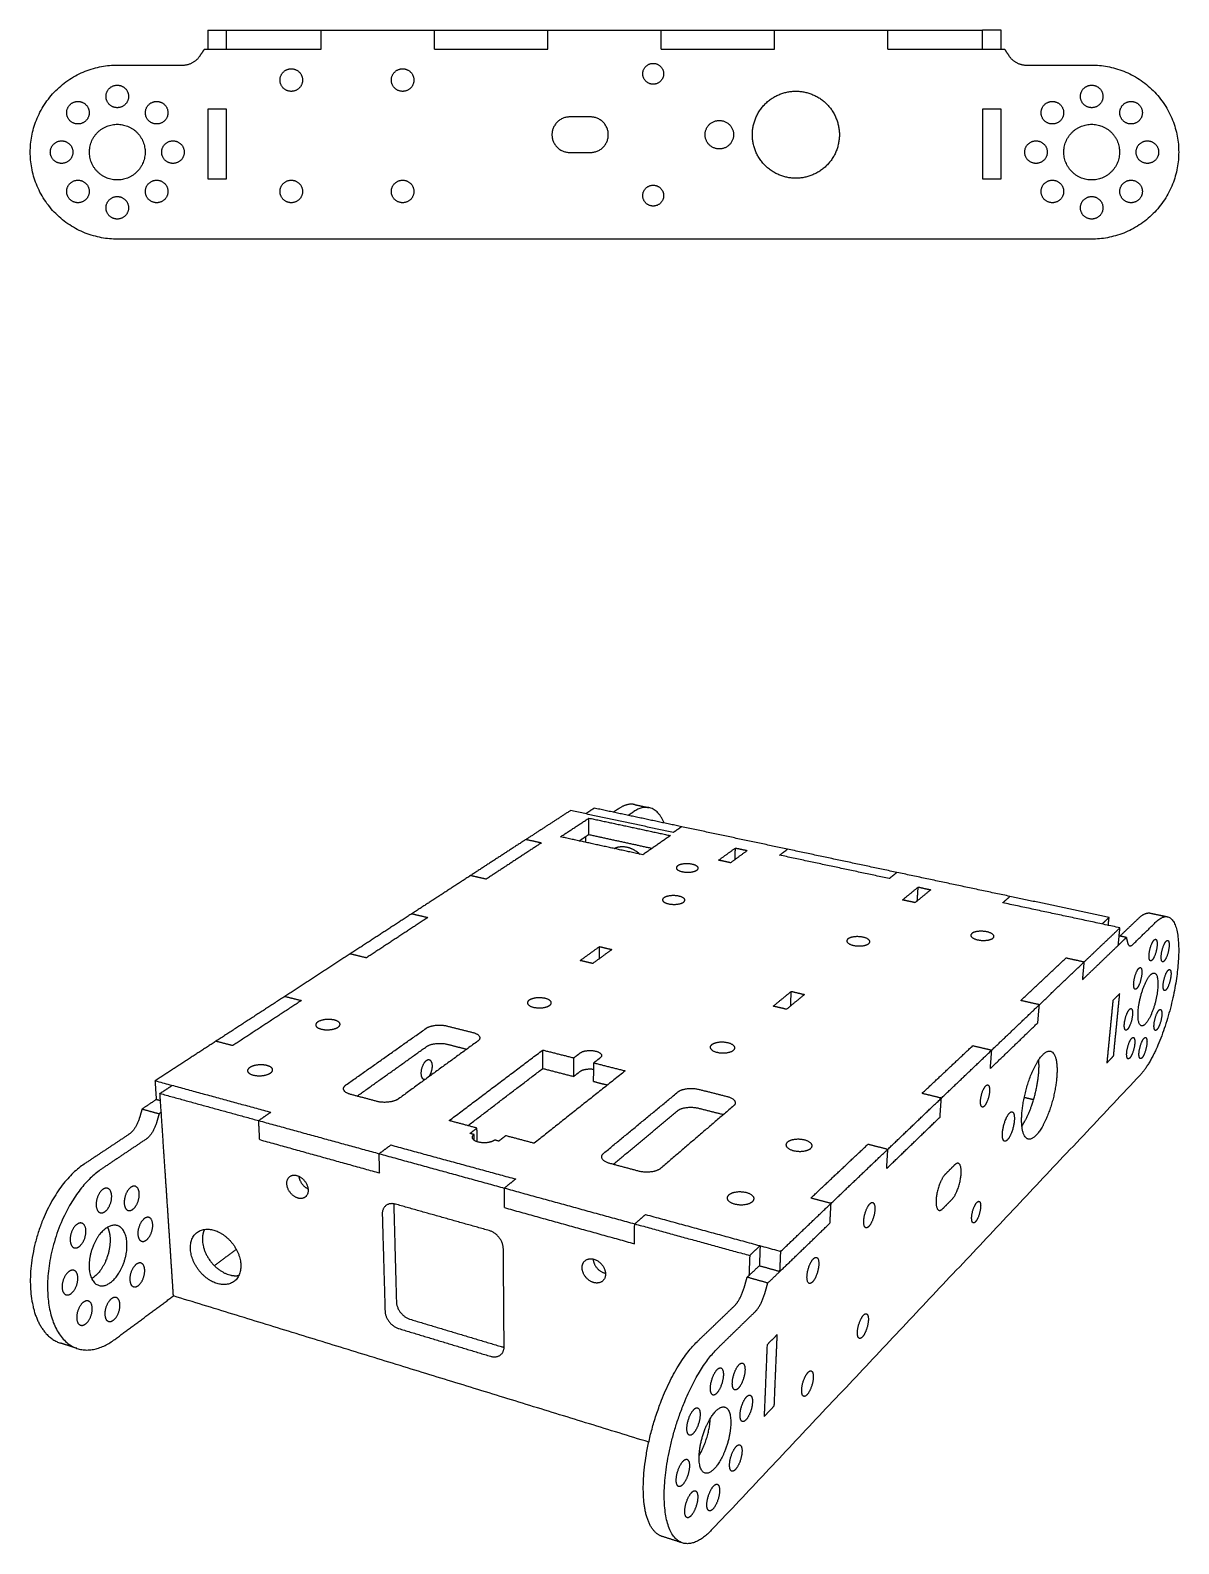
# Model space of a CAD drawing. Header units: millimetres. Extents: x 4 to 565, y -16 to 202.
# Drawn here: x 285.6 to 450.6, y -15.6 to 201.9 of the extents above; entities that cross this region are included whole.
import ezdxf

# ---------------------------------------------------------------- set-up
doc = ezdxf.new("R2010")
doc.units = ezdxf.units.MM
doc.header["$LTSCALE"] = 12.7
doc.header["$MEASUREMENT"] = 0
doc.layers.add('VISTAS', color=18, linetype='Continuous', true_color=0x000000)

msp = doc.modelspace()

# ---------------------------------------------------------------- linework, layer by layer
at = {"layer": 'VISTAS'}
for points in [[(311.1, 201.86), (312.45, 201.86), (313.8, 201.86)], [(311.1, 201.86), (311.1, 200.51), (311.1, 199.16)], [(313.8, 201.86), (320.6, 201.86), (327.39, 201.86)], [(313.8, 199.16), (313.8, 200.51), (313.8, 201.86)], [(327.39, 199.16), (327.39, 200.51), (327.39, 201.86)], [(327.39, 201.86), (335.53, 201.86), (343.67, 201.86)], [(343.67, 199.16), (343.67, 200.51), (343.67, 201.86)], [(343.67, 201.86), (351.82, 201.86), (359.96, 201.86)], [(359.96, 199.16), (359.96, 200.51), (359.96, 201.86)], [(359.96, 201.86), (368.1, 201.86), (376.25, 201.86)], [(376.25, 199.16), (376.25, 200.51), (376.25, 201.86)], [(376.25, 201.86), (384.39, 201.86), (392.53, 201.86)], [(392.53, 199.16), (392.53, 200.51), (392.53, 201.86)], [(392.53, 201.86), (400.67, 201.86), (408.82, 201.86)], [(408.82, 199.16), (408.82, 200.51), (408.82, 201.86)], [(408.82, 201.86), (415.61, 201.86), (422.4, 201.86)], [(422.4, 199.16), (422.4, 200.51), (422.4, 201.86)], [(425.1, 201.86), (423.75, 201.86), (422.4, 201.86)], [(425.1, 199.16), (425.1, 200.51), (425.1, 201.86)], [(309.99, 198.2), (310.32, 198.68), (310.64, 199.16)], [(310.64, 199.16), (312.22, 199.16), (313.8, 199.16)], [(313.8, 199.16), (320.6, 199.16), (327.39, 199.16)], [(343.67, 199.16), (351.82, 199.16), (359.96, 199.16)], [(376.25, 199.16), (384.39, 199.16), (392.53, 199.16)], [(408.82, 199.16), (415.61, 199.16), (422.4, 199.16)], [(422.4, 199.16), (423.99, 199.16), (425.57, 199.16)], [(425.57, 199.16), (425.89, 198.68), (426.21, 198.2)], [(298.1, 196.86), (302.8, 196.86), (307.5, 196.86)], [(428.71, 196.86), (433.41, 196.86), (438.1, 196.86)], [(313.8, 190.51), (312.45, 190.51), (311.1, 190.51)], [(311.1, 190.51), (311.1, 185.51), (311.1, 180.51)], [(313.8, 180.51), (313.8, 185.51), (313.8, 190.51)], [(366.1, 189.41), (364.6, 189.41), (363.1, 189.41)], [(425.1, 190.51), (423.75, 190.51), (422.4, 190.51)], [(422.4, 190.51), (422.4, 185.51), (422.4, 180.51)], [(425.1, 180.51), (425.1, 185.51), (425.1, 190.51)], [(363.1, 184.31), (364.6, 184.31), (366.1, 184.31)], [(311.1, 180.51), (312.45, 180.51), (313.8, 180.51)], [(422.4, 180.51), (423.75, 180.51), (425.1, 180.51)], [(438.1, 171.86), (368.1, 171.86), (298.1, 171.86)], [(363.21, 89.77), (360.03, 87.7), (356.84, 85.63)], [(377.99, 86.62), (370.6, 88.2), (363.21, 89.77)], [(366.63, 90.12), (366.01, 89.71), (365.4, 89.31)], [(379.19, 87.45), (372.91, 88.78), (366.63, 90.12)], [(370.2, 90.08), (369.78, 89.81), (369.37, 89.53)], [(372.34, 89.63), (371.93, 89.35), (371.52, 89.08)], [(372.39, 90.64), (373.44, 90.41), (374.49, 90.19)], [(361.78, 86), (363.82, 87.34), (365.86, 88.69)], [(365.84, 86.33), (365.85, 87.51), (365.86, 88.69)], [(365.86, 88.69), (371.72, 87.44), (377.58, 86.18)], [(379.19, 87.45), (378.59, 87.04), (377.99, 86.62)], [(394.4, 84.22), (386.8, 85.83), (379.19, 87.45)], [(356.84, 85.63), (352.84, 83.03), (348.85, 80.43)], [(359.06, 85.14), (355.08, 82.53), (351.1, 79.92)], [(356.84, 85.63), (357.95, 85.39), (359.06, 85.14)], [(373.61, 83.42), (367.69, 84.71), (361.78, 86)], [(364.47, 85.41), (365.16, 85.87), (365.84, 86.33)], [(365.38, 86.01), (365.37, 85.61), (365.37, 85.21)], [(365.84, 86.33), (370.4, 85.34), (374.95, 84.35)], [(377.58, 86.18), (375.6, 84.8), (373.61, 83.42)], [(384.5, 82.64), (385.71, 83.52), (386.91, 84.39)], [(386.22, 82.27), (385.36, 82.46), (384.5, 82.64)], [(388.62, 84.03), (387.42, 83.15), (386.22, 82.27)], [(386.86, 82.74), (386.89, 83.57), (386.91, 84.39)], [(386.91, 84.39), (387.77, 84.21), (388.62, 84.03)], [(393.26, 83.36), (393.83, 83.79), (394.4, 84.22)], [(409.02, 80), (401.14, 81.68), (393.26, 83.36)], [(410.12, 80.88), (402.26, 82.55), (394.4, 84.22)], [(410.12, 80.88), (409.57, 80.44), (409.02, 80)], [(426.36, 77.44), (418.24, 79.16), (410.12, 80.88)], [(348.85, 80.43), (344.64, 77.69), (340.43, 74.95)], [(351.1, 79.92), (349.97, 80.17), (348.85, 80.43)], [(410.92, 76.93), (412.05, 77.86), (413.17, 78.78)], [(414.97, 78.39), (413.85, 77.47), (412.74, 76.54)], [(413.04, 76.8), (413.11, 77.79), (413.17, 78.78)], [(413.17, 78.78), (414.07, 78.59), (414.97, 78.39)], [(412.74, 76.54), (411.83, 76.74), (410.92, 76.93)], [(425.31, 76.52), (425.84, 76.98), (426.36, 77.44)], [(442.16, 72.93), (433.74, 74.73), (425.31, 76.52)], [(440.6, 74.42), (433.48, 75.93), (426.36, 77.44)], [(340.43, 74.95), (335.99, 72.06), (331.55, 69.18)], [(342.72, 74.41), (338.3, 71.51), (333.89, 68.61)], [(340.43, 74.95), (341.58, 74.68), (342.72, 74.41)], [(440.6, 74.42), (440.1, 73.95), (439.6, 73.48)], [(440.49, 73.29), (440.54, 73.85), (440.6, 74.42)], [(442.17, 71.74), (443.5, 73.02), (444.84, 74.3)], [(446.52, 75.04), (447.75, 74.78), (448.99, 74.52)], [(437.04, 68.04), (439.6, 70.48), (442.16, 72.93)], [(441.92, 70.42), (442.04, 71.68), (442.16, 72.93)], [(443.08, 71.54), (442.56, 71.65), (442.05, 71.76)], [(444.01, 70.53), (445.67, 72.15), (447.34, 73.77)], [(364.61, 68.23), (365.99, 69.23), (367.38, 70.23)], [(369.16, 69.81), (367.79, 68.81), (366.41, 67.8)], [(367.36, 68.49), (367.37, 69.36), (367.38, 70.23)], [(367.38, 70.23), (368.27, 70.02), (369.16, 69.81)], [(436.8, 65.49), (439.36, 67.96), (441.92, 70.42)], [(441.92, 70.42), (442.5, 70.98), (443.08, 71.54)], [(443.08, 71.54), (443.15, 71.21), (443.23, 70.88)], [(331.55, 69.18), (326.87, 66.13), (322.18, 63.08)], [(333.89, 68.61), (332.72, 68.89), (331.55, 69.18)], [(366.41, 67.8), (365.51, 68.01), (364.61, 68.23)], [(427.91, 62.48), (431.17, 65.55), (434.43, 68.61)], [(430.58, 61.88), (433.81, 64.96), (437.04, 68.04)], [(434.43, 68.61), (435.73, 68.33), (437.04, 68.04)], [(436.8, 65.49), (436.92, 66.77), (437.04, 68.04)], [(322.18, 63.08), (317.23, 59.86), (312.27, 56.63)], [(322.18, 63.08), (323.37, 62.78), (324.56, 62.48)], [(392.35, 61.67), (393.64, 62.73), (394.94, 63.8)], [(396.83, 63.35), (395.55, 62.29), (394.26, 61.22)], [(394.85, 61.71), (394.89, 62.75), (394.94, 63.8)], [(394.94, 63.8), (395.88, 63.57), (396.83, 63.35)], [(442.13, 63.48), (441.64, 62.99), (441.15, 62.5)], [(441.25, 54.53), (441.69, 59), (442.13, 63.48)], [(324.56, 62.48), (319.62, 59.24), (314.69, 56)], [(394.26, 61.22), (393.31, 61.45), (392.35, 61.67)], [(423.74, 55.36), (427.16, 58.62), (430.58, 61.88)], [(430.58, 61.88), (429.24, 62.18), (427.91, 62.48)], [(430.36, 59.28), (430.47, 60.58), (430.58, 61.88)], [(441.15, 62.5), (440.71, 58.01), (440.28, 53.52)], [(345.45, 58.83), (347.29, 58.37), (349.13, 57.91)], [(423.54, 52.71), (426.95, 55.99), (430.36, 59.28)], [(312.27, 56.63), (307.92, 53.8), (303.56, 50.96)], [(314.69, 56), (313.48, 56.31), (312.27, 56.63)], [(330.96, 50.36), (336.72, 54.43), (342.49, 58.5)], [(349.87, 56.63), (344.19, 52.5), (338.51, 48.36)], [(332.56, 48.75), (337.55, 52.31), (342.54, 55.87)], [(345.49, 56.21), (346.9, 55.85), (348.31, 55.49)], [(345.78, 45.23), (352.5, 50.3), (359.23, 55.37)], [(359.23, 55.37), (361.46, 54.81), (363.69, 54.25)], [(359.23, 52.72), (359.23, 54.04), (359.23, 55.37)], [(363.69, 54.25), (364.15, 54.6), (364.61, 54.95)], [(413.72, 49.14), (417.37, 52.57), (421.02, 56)], [(416.5, 48.46), (420.12, 51.91), (423.74, 55.36)], [(421.02, 56), (422.38, 55.68), (423.74, 55.36)], [(423.54, 52.71), (423.64, 54.04), (423.74, 55.36)], [(440.28, 53.52), (440.77, 54.02), (441.25, 54.53)], [(348.47, 44.51), (353.85, 48.61), (359.23, 52.72)], [(371.09, 52.38), (364.54, 47.18), (357.99, 41.97)], [(359.23, 52.72), (361.45, 52.15), (363.68, 51.58)], [(363.68, 51.58), (363.68, 52.92), (363.69, 54.25)], [(363.68, 51.58), (364.13, 51.94), (364.59, 52.29)], [(366.54, 50.86), (366.55, 52.19), (366.56, 53.52)], [(367.47, 54.23), (367.02, 53.88), (366.56, 53.52)], [(366.56, 53.52), (368.83, 52.95), (371.09, 52.38)], [(303.56, 50.96), (311.86, 48.7), (320.16, 46.44)], [(303.74, 48.28), (303.65, 49.62), (303.56, 50.96)], [(304.23, 49.13), (305.12, 49.71), (306.01, 50.3)], [(366.54, 50.86), (367.53, 50.6), (368.53, 50.35)], [(445.07, 51.78), (414.33, 19.15), (383.59, -13.48)], [(303.74, 48.28), (302.7, 47.59), (301.66, 46.9)], [(303.74, 48.28), (304.02, 48.2), (304.3, 48.12)], [(304.23, 49.13), (311.33, 47.18), (318.42, 45.23)], [(304.99, 37.88), (304.61, 43.51), (304.23, 49.13)], [(335.4, 47.99), (333.51, 48.5), (331.62, 49)], [(367.99, 40.55), (373.32, 44.95), (378.66, 49.35)], [(381.68, 49.72), (383.67, 49.22), (385.66, 48.72)], [(408.82, 41.13), (412.66, 44.79), (416.5, 48.46)], [(416.5, 48.46), (415.11, 48.8), (413.72, 49.14)], [(416.31, 45.75), (416.41, 47.1), (416.5, 48.46)], [(428.42, 48.58), (429.09, 48.42), (429.76, 48.26)], [(301.66, 46.9), (301.48, 46.28), (301.3, 45.66)], [(301.66, 46.9), (302.88, 46.56), (304.11, 46.22)], [(304.11, 46.22), (303.93, 45.6), (303.75, 44.98)], [(304.42, 46.43), (304.26, 46.32), (304.11, 46.22)], [(320.16, 46.44), (319.29, 45.83), (318.42, 45.23)], [(369.36, 38.94), (373.98, 42.8), (378.59, 46.65)], [(386.64, 47.34), (381.41, 42.86), (376.18, 38.38)], [(381.61, 47.02), (383.41, 46.56), (385.21, 46.11)], [(408.65, 38.36), (412.48, 42.05), (416.31, 45.75)], [(318.42, 45.23), (327.07, 42.86), (335.72, 40.48)], [(318.56, 42.5), (318.49, 43.86), (318.42, 45.23)], [(349.78, 44.16), (347.78, 44.7), (345.78, 45.23)], [(348.77, 43.39), (349.27, 43.78), (349.78, 44.16)], [(349.8, 42.19), (349.79, 43.18), (349.78, 44.16)], [(299.73, 43.23), (296.54, 41.11), (293.35, 38.99)], [(302.19, 42.54), (299.01, 40.4), (295.83, 38.27)], [(318.56, 42.5), (327.18, 40.1), (335.8, 37.71)], [(335.72, 40.48), (336.56, 41.11), (337.4, 41.73)], [(337.4, 41.73), (346.37, 39.29), (355.34, 36.84)], [(349.36, 43.23), (349.07, 43.31), (348.77, 43.39)], [(349.37, 42.41), (349.37, 42.82), (349.36, 43.23)], [(352.92, 42.28), (352.62, 42.36), (352.32, 42.44)], [(353.91, 43.06), (353.42, 42.67), (352.92, 42.28)], [(357.99, 41.97), (355.95, 42.52), (353.91, 43.06)], [(397.74, 34.1), (401.86, 37.98), (405.97, 41.85)], [(405.97, 41.85), (407.4, 41.49), (408.82, 41.13)], [(335.72, 40.48), (344.72, 38.01), (353.71, 35.54)], [(335.8, 37.71), (335.76, 39.09), (335.72, 40.48)], [(400.65, 33.34), (404.73, 37.23), (408.82, 41.13)], [(408.65, 38.36), (408.73, 39.75), (408.82, 41.13)], [(305.63, 28.22), (305.31, 33.05), (304.99, 37.88)], [(373, 37.97), (370.95, 38.52), (368.89, 39.07)], [(418.4, 38.86), (417.73, 38.19), (417.06, 37.52)], [(355.34, 36.84), (354.52, 36.19), (353.71, 35.54)], [(353.71, 35.54), (363.08, 32.97), (372.44, 30.4)], [(353.73, 32.73), (353.72, 34.13), (353.71, 35.54)], [(337.83, 33.04), (338.01, 26.13), (338.2, 19.21)], [(351.54, 29.43), (344.8, 31.33), (338.06, 33.23)], [(353.73, 32.73), (363.06, 30.14), (372.39, 27.55)], [(393.43, 26.45), (397.04, 29.89), (400.65, 33.34)], [(400.65, 33.34), (399.19, 33.72), (397.74, 34.1)], [(400.5, 30.51), (400.58, 31.92), (400.65, 33.34)], [(416.72, 32.59), (417.38, 33.27), (418.05, 33.94)], [(336.17, 31.76), (336.37, 24.82), (336.57, 17.88)], [(372.44, 30.4), (373.22, 31.07), (373.99, 31.75)], [(373.99, 31.75), (383.71, 29.1), (393.43, 26.45)], [(393.31, 23.57), (396.91, 27.04), (400.5, 30.51)], [(372.39, 27.55), (372.42, 28.97), (372.44, 30.4)], [(372.44, 30.4), (380.7, 28.13), (388.97, 25.86)], [(306.17, 20.05), (305.9, 24.14), (305.63, 28.22)], [(312.05, 24.4), (313.62, 25.57), (315.2, 26.74)], [(353.68, 12.76), (353.63, 19.79), (353.57, 26.81)], [(388.97, 25.86), (389.71, 26.56), (390.46, 27.26)], [(390.46, 27.26), (390.41, 25.82), (390.35, 24.39)], [(393.31, 23.57), (393.37, 25.01), (393.43, 26.45)], [(388.6, 22.73), (389.48, 23.56), (390.35, 24.39)], [(388.97, 25.86), (388.91, 24.41), (388.86, 22.97)], [(390.35, 24.39), (391.83, 23.98), (393.31, 23.57)], [(388.21, 21.36), (388.41, 22.04), (388.6, 22.73)], [(391.57, 21.9), (390.09, 22.31), (388.6, 22.73)], [(391.18, 20.53), (391.37, 21.22), (391.57, 21.9)], [(391.57, 21.9), (392.44, 22.74), (393.31, 23.57)], [(297.74, 13.8), (301.96, 16.92), (306.17, 20.05)], [(374.46, -0.95), (340.32, 9.55), (306.17, 20.05)], [(381.4, 13.46), (384.08, 16.03), (386.76, 18.61)], [(384.41, 12.58), (387.07, 15.18), (389.74, 17.77)], [(338.53, 15.36), (345.13, 13.37), (351.72, 11.38)], [(340.15, 16.7), (346.72, 14.73), (353.3, 12.76)], [(292.29, 12.52), (291.12, 12.89), (289.95, 13.27)], [(392.92, 14.49), (392.19, 13.76), (391.46, 13.03)], [(392.49, 4.24), (392.71, 9.36), (392.92, 14.49)], [(391.46, 13.03), (391.25, 7.89), (391.04, 2.74)], [(391.04, 2.74), (391.77, 3.49), (392.49, 4.24)], [(379.24, -15.42), (377.8, -14.95), (376.36, -14.49)]]:
    msp.add_open_spline(points, degree=2, dxfattribs=at)
for points, weights in [([(307.5, 196.86), (309.1, 196.86), (309.99, 198.2)], [1, 0.881674231167, 1]), ([(426.21, 198.2), (427.1, 196.86), (428.71, 196.86)], [1, 0.881674231167, 1]), ([(372.39, 90.64), (371.35, 90.85), (370.2, 90.08)], [454.884852223, 471.367435203, 510.898791731]), ([(376.68, 87.98), (375.2, 91.55), (372.34, 89.63)], [448.265769245, 421.678259177, 509.729657436]), ([(369.71, 84.27), (369.78, 84.38), (369.86, 84.48)], [1, 0.998789513804, 1]), ([(444.84, 74.3), (445.77, 75.2), (446.52, 75.04)], [473.096782856, 436.62599081, 421.511938698]), ([(443.23, 70.88), (443.43, 69.97), (444.01, 70.53)], [462.341742451, 408.81262984, 464.881809208]), ([(342.49, 58.5), (343.62, 59.29), (345.45, 58.83)], [428.822512289, 304.283966537, 429.456486886]), ([(349.13, 57.91), (350.99, 57.44), (349.87, 56.63)], [427.724436078, 301.834476794, 425.358410674]), ([(342.54, 55.87), (343.67, 56.67), (345.49, 56.21)], [430.172512289, 305.238560692, 430.806486886]), ([(364.59, 52.29), (365.26, 52.82), (366.55, 52.61)], [423.637739199, 315.187925416, 397.905414065]), ([(331.62, 49), (329.74, 49.5), (330.96, 50.36)], [411.756486886, 291.76817651, 414.122512289]), ([(338.51, 48.36), (337.3, 47.49), (335.4, 47.99)], [410.658410674, 289.318686767, 410.024436078]), ([(378.66, 49.35), (379.7, 50.22), (381.68, 49.72)], [412.368029617, 292.648890259, 413.002004214]), ([(385.66, 48.72), (387.67, 48.21), (386.64, 47.34)], [411.269953406, 290.199400516, 408.903928002]), ([(301.3, 45.66), (300.8, 43.94), (299.73, 43.23)], [414.14879454, 365.144322003, 412.944631083]), ([(378.59, 46.65), (379.64, 47.52), (381.61, 47.02)], [413.718029617, 293.603484413, 414.352004214]), ([(303.75, 44.98), (303.25, 43.25), (302.19, 42.54)], [412.979660245, 364.113526422, 411.775496788]), ([(368.89, 39.07), (366.86, 39.61), (367.99, 40.55)], [395.302004214, 280.133100232, 397.668029617]), ([(324.18, 37.24), (324.34, 35.97), (325.51, 35.44)], [395.55507651, 309.449373599, 386.14551036]), ([(376.18, 38.38), (375.07, 37.42), (373, 37.97)], [394.203928002, 277.683610489, 393.569953406]), ([(338.06, 33.23), (336.11, 33.78), (336.17, 31.76)], [399.857706519, 283.354468225, 401.723731922]), ([(337.84, 33.28), (337.83, 33.16), (337.83, 33.04)], [1, 0.998202486041, 1]), ([(353.57, 26.81), (353.56, 28.86), (351.54, 29.43)], [394.102708369, 277.965590791, 393.968733773]), ([(386.76, 18.61), (387.66, 19.47), (388.21, 21.36)], [375.142622208, 331.815264891, 376.346785665]), ([(389.74, 17.77), (390.63, 18.63), (391.18, 20.53)], [373.973487913, 330.784469311, 375.17765137]), ([(336.57, 17.88), (336.62, 15.94), (338.53, 15.36)], [408.723731922, 289.718429255, 408.857706519]), ([(338.2, 19.21), (338.25, 17.27), (340.15, 16.7)], [410.748731922, 291.150320487, 410.882706519]), ([(351.72, 11.38), (353.69, 10.79), (353.68, 12.76)], [402.968733773, 284.329551821, 401.102708369]), ([(353.3, 12.76), (353.48, 12.71), (353.68, 12.69)], [1, 0.995592876454, 1]), ([(381.7, -2.87), (383.19, -0.42), (383.3, 2.44)], [337.867863732, 294.341440591, 374.429441267])]:
    msp.add_rational_spline(points, weights, degree=2, dxfattribs=at)
for points, weights, knots in [([(298.1, 171.86), (285.6, 171.86), (285.6, 184.36), (285.6, 196.86), (298.1, 196.86)], [1, 0.707106781187, 1, 0.707106781187, 1], [0, 0, 0, 19.634954, 19.634954, 39.269908, 39.269908, 39.269908]), ([(323.1, 196.33), (321.48, 196.33), (321.48, 194.71), (321.48, 193.09), (323.1, 193.09), (324.72, 193.09), (324.72, 194.71), (324.72, 196.33), (323.1, 196.33)], [1, 0.707106781187, 1, 0.707106781187, 1, 0.707106781187, 1, 0.707106781187, 1], [0, 0, 0, 2.54469, 2.54469, 5.08938, 5.08938, 7.63407, 7.63407, 10.17876, 10.17876, 10.17876]), ([(339.1, 196.33), (337.48, 196.33), (337.48, 194.71), (337.48, 193.09), (339.1, 193.09), (340.72, 193.09), (340.72, 194.71), (340.72, 196.33), (339.1, 196.33)], [1, 0.707106781187, 1, 0.707106781187, 1, 0.707106781187, 1, 0.707106781187, 1], [0, 0, 0, 2.54469, 2.54469, 5.08938, 5.08938, 7.63407, 7.63407, 10.17876, 10.17876, 10.17876]), ([(375.1, 197.11), (373.6, 197.11), (373.6, 195.61), (373.6, 194.11), (375.1, 194.11), (376.6, 194.11), (376.6, 195.61), (376.6, 197.11), (375.1, 197.11)], [1, 0.707106781187, 1, 0.707106781187, 1, 0.707106781187, 1, 0.707106781187, 1], [0, 0, 0, 2.356194, 2.356194, 4.712389, 4.712389, 7.068583, 7.068583, 9.424778, 9.424778, 9.424778]), ([(438.1, 196.86), (450.6, 196.86), (450.6, 184.36), (450.6, 171.86), (438.1, 171.86)], [1, 0.707106781187, 1, 0.707106781187, 1], [0, 0, 0, 19.634954, 19.634954, 39.269908, 39.269908, 39.269908]), ([(298.1, 193.98), (296.48, 193.98), (296.48, 192.36), (296.48, 190.74), (298.1, 190.74), (299.72, 190.74), (299.72, 192.36), (299.72, 193.98), (298.1, 193.98)], [1, 0.707106781187, 1, 0.707106781187, 1, 0.707106781187, 1, 0.707106781187, 1], [0, 0, 0, 2.54469, 2.54469, 5.08938, 5.08938, 7.63407, 7.63407, 10.17876, 10.17876, 10.17876]), ([(438.1, 193.98), (436.48, 193.98), (436.48, 192.36), (436.48, 190.74), (438.1, 190.74), (439.72, 190.74), (439.72, 192.36), (439.72, 193.98), (438.1, 193.98)], [1, 0.707106781187, 1, 0.707106781187, 1, 0.707106781187, 1, 0.707106781186, 1], [0, 0, 0, 2.54469, 2.54469, 5.08938, 5.08938, 7.63407, 7.63407, 10.17876, 10.17876, 10.17876]), ([(292.45, 191.64), (290.83, 191.64), (290.83, 190.02), (290.83, 188.4), (292.45, 188.4), (294.07, 188.4), (294.07, 190.02), (294.07, 191.64), (292.45, 191.64)], [1, 0.707106781187, 1, 0.707106781187, 1, 0.707106781187, 1, 0.707106781187, 1], [0, 0, 0, 2.54469, 2.54469, 5.08938, 5.08938, 7.63407, 7.63407, 10.17876, 10.17876, 10.17876]), ([(303.76, 191.64), (302.14, 191.64), (302.14, 190.02), (302.14, 188.4), (303.76, 188.4), (305.38, 188.4), (305.38, 190.02), (305.38, 191.64), (303.76, 191.64)], [1, 0.707106781187, 1, 0.707106781187, 1, 0.707106781186, 1, 0.707106781187, 1], [0, 0, 0, 2.54469, 2.54469, 5.08938, 5.08938, 7.63407, 7.63407, 10.17876, 10.17876, 10.17876]), ([(395.6, 193.11), (389.35, 193.11), (389.35, 186.86), (389.35, 180.61), (395.6, 180.61), (401.85, 180.61), (401.85, 186.86), (401.85, 193.11), (395.6, 193.11)], [1, 0.707106781187, 1, 0.707106781187, 1, 0.707106781187, 1, 0.707106781187, 1], [0, 0, 0, 9.817477, 9.817477, 19.634954, 19.634954, 29.452431, 29.452431, 39.269908, 39.269908, 39.269908]), ([(432.45, 191.64), (430.83, 191.64), (430.83, 190.02), (430.83, 188.4), (432.45, 188.4), (434.07, 188.4), (434.07, 190.02), (434.07, 191.64), (432.45, 191.64)], [1, 0.707106781187, 1, 0.707106781187, 1, 0.707106781187, 1, 0.707106781187, 1], [0, 0, 0, 2.54469, 2.54469, 5.08938, 5.08938, 7.63407, 7.63407, 10.17876, 10.17876, 10.17876]), ([(443.76, 191.64), (442.14, 191.64), (442.14, 190.02), (442.14, 188.4), (443.76, 188.4), (445.38, 188.4), (445.38, 190.02), (445.38, 191.64), (443.76, 191.64)], [1, 0.707106781187, 1, 0.707106781187, 1, 0.707106781187, 1, 0.707106781187, 1], [0, 0, 0, 2.54469, 2.54469, 5.08938, 5.08938, 7.63407, 7.63407, 10.17876, 10.17876, 10.17876]), ([(363.1, 189.41), (360.55, 189.41), (360.55, 186.86), (360.55, 184.31), (363.1, 184.31)], [1, 0.707106781187, 1, 0.707106781187, 1], [0, 0, 0, 4.005531, 4.005531, 8.011061, 8.011061, 8.011061]), ([(366.1, 184.31), (368.65, 184.31), (368.65, 186.86), (368.65, 189.41), (366.1, 189.41)], [1, 0.707106781187, 1, 0.707106781187, 1], [0, 0, 0, 4.005531, 4.005531, 8.011061, 8.011061, 8.011061]), ([(298.1, 188.36), (294.1, 188.36), (294.1, 184.36), (294.1, 180.36), (298.1, 180.36), (302.1, 180.36), (302.1, 184.36), (302.1, 188.36), (298.1, 188.36)], [1, 0.707106781187, 1, 0.707106781187, 1, 0.707106781187, 1, 0.707106781187, 1], [0, 0, 0, 6.283185, 6.283185, 12.566371, 12.566371, 18.849556, 18.849556, 25.132741, 25.132741, 25.132741]), ([(384.6, 188.91), (382.55, 188.91), (382.55, 186.86), (382.55, 184.81), (384.6, 184.81), (386.65, 184.81), (386.65, 186.86), (386.65, 188.91), (384.6, 188.91)], [1, 0.707106781187, 1, 0.707106781187, 1, 0.707106781187, 1, 0.707106781187, 1], [0, 0, 0, 3.220132, 3.220132, 6.440265, 6.440265, 9.660397, 9.660397, 12.88053, 12.88053, 12.88053]), ([(438.1, 188.36), (434.1, 188.36), (434.1, 184.36), (434.1, 180.36), (438.1, 180.36), (442.1, 180.36), (442.1, 184.36), (442.1, 188.36), (438.1, 188.36)], [1, 0.707106781187, 1, 0.707106781187, 1, 0.707106781187, 1, 0.707106781187, 1], [0, 0, 0, 6.283185, 6.283185, 12.566371, 12.566371, 18.849556, 18.849556, 25.132741, 25.132741, 25.132741]), ([(290.1, 185.98), (288.48, 185.98), (288.48, 184.36), (288.48, 182.74), (290.1, 182.74), (291.72, 182.74), (291.72, 184.36), (291.72, 185.98), (290.1, 185.98)], [1, 0.707106781187, 1, 0.707106781187, 1, 0.707106781186, 1, 0.707106781187, 1], [0, 0, 0, 2.54469, 2.54469, 5.08938, 5.08938, 7.63407, 7.63407, 10.17876, 10.17876, 10.17876]), ([(306.1, 185.98), (304.48, 185.98), (304.48, 184.36), (304.48, 182.74), (306.1, 182.74), (307.72, 182.74), (307.72, 184.36), (307.72, 185.98), (306.1, 185.98)], [1, 0.707106781187, 1, 0.707106781187, 1, 0.707106781187, 1, 0.707106781187, 1], [0, 0, 0, 2.54469, 2.54469, 5.08938, 5.08938, 7.63407, 7.63407, 10.17876, 10.17876, 10.17876]), ([(430.1, 185.98), (428.48, 185.98), (428.48, 184.36), (428.48, 182.74), (430.1, 182.74), (431.72, 182.74), (431.72, 184.36), (431.72, 185.98), (430.1, 185.98)], [1, 0.707106781187, 1, 0.707106781187, 1, 0.707106781187, 1, 0.707106781187, 1], [0, 0, 0, 2.54469, 2.54469, 5.08938, 5.08938, 7.63407, 7.63407, 10.17876, 10.17876, 10.17876]), ([(446.1, 185.98), (444.48, 185.98), (444.48, 184.36), (444.48, 182.74), (446.1, 182.74), (447.72, 182.74), (447.72, 184.36), (447.72, 185.98), (446.1, 185.98)], [1, 0.707106781187, 1, 0.707106781187, 1, 0.707106781187, 1, 0.707106781187, 1], [0, 0, 0, 2.54469, 2.54469, 5.08938, 5.08938, 7.63407, 7.63407, 10.17876, 10.17876, 10.17876]), ([(292.45, 180.33), (290.83, 180.33), (290.83, 178.71), (290.83, 177.09), (292.45, 177.09), (294.07, 177.09), (294.07, 178.71), (294.07, 180.33), (292.45, 180.33)], [1, 0.707106781187, 1, 0.707106781187, 1, 0.707106781187, 1, 0.707106781187, 1], [0, 0, 0, 2.54469, 2.54469, 5.08938, 5.08938, 7.63407, 7.63407, 10.17876, 10.17876, 10.17876]), ([(303.76, 180.33), (302.14, 180.33), (302.14, 178.71), (302.14, 177.09), (303.76, 177.09), (305.38, 177.09), (305.38, 178.71), (305.38, 180.33), (303.76, 180.33)], [1, 0.707106781187, 1, 0.707106781187, 1, 0.707106781187, 1, 0.707106781187, 1], [0, 0, 0, 2.54469, 2.54469, 5.08938, 5.08938, 7.63407, 7.63407, 10.17876, 10.17876, 10.17876]), ([(323.1, 180.33), (321.48, 180.33), (321.48, 178.71), (321.48, 177.09), (323.1, 177.09), (324.72, 177.09), (324.72, 178.71), (324.72, 180.33), (323.1, 180.33)], [1, 0.707106781187, 1, 0.707106781187, 1, 0.707106781187, 1, 0.707106781187, 1], [0, 0, 0, 2.54469, 2.54469, 5.08938, 5.08938, 7.63407, 7.63407, 10.17876, 10.17876, 10.17876]), ([(339.1, 180.33), (337.48, 180.33), (337.48, 178.71), (337.48, 177.09), (339.1, 177.09), (340.72, 177.09), (340.72, 178.71), (340.72, 180.33), (339.1, 180.33)], [1, 0.707106781187, 1, 0.707106781187, 1, 0.707106781186, 1, 0.707106781187, 1], [0, 0, 0, 2.54469, 2.54469, 5.08938, 5.08938, 7.63407, 7.63407, 10.17876, 10.17876, 10.17876]), ([(375.1, 179.61), (373.6, 179.61), (373.6, 178.11), (373.6, 176.61), (375.1, 176.61), (376.6, 176.61), (376.6, 178.11), (376.6, 179.61), (375.1, 179.61)], [1, 0.707106781186, 1, 0.707106781187, 1, 0.707106781187, 1, 0.707106781186, 1], [0, 0, 0, 2.356194, 2.356194, 4.712389, 4.712389, 7.068583, 7.068583, 9.424778, 9.424778, 9.424778]), ([(432.45, 180.33), (430.83, 180.33), (430.83, 178.71), (430.83, 177.09), (432.45, 177.09), (434.07, 177.09), (434.07, 178.71), (434.07, 180.33), (432.45, 180.33)], [1, 0.707106781187, 1, 0.707106781187, 1, 0.707106781187, 1, 0.707106781187, 1], [0, 0, 0, 2.54469, 2.54469, 5.08938, 5.08938, 7.63407, 7.63407, 10.17876, 10.17876, 10.17876]), ([(443.76, 180.33), (442.14, 180.33), (442.14, 178.71), (442.14, 177.09), (443.76, 177.09), (445.38, 177.09), (445.38, 178.71), (445.38, 180.33), (443.76, 180.33)], [1, 0.707106781187, 1, 0.707106781187, 1, 0.707106781186, 1, 0.707106781187, 1], [0, 0, 0, 2.54469, 2.54469, 5.08938, 5.08938, 7.63407, 7.63407, 10.17876, 10.17876, 10.17876]), ([(298.1, 177.98), (296.48, 177.98), (296.48, 176.36), (296.48, 174.74), (298.1, 174.74), (299.72, 174.74), (299.72, 176.36), (299.72, 177.98), (298.1, 177.98)], [1, 0.707106781187, 1, 0.707106781187, 1, 0.707106781187, 1, 0.707106781187, 1], [0, 0, 0, 2.54469, 2.54469, 5.08938, 5.08938, 7.63407, 7.63407, 10.17876, 10.17876, 10.17876]), ([(438.1, 177.98), (436.48, 177.98), (436.48, 176.36), (436.48, 174.74), (438.1, 174.74), (439.72, 174.74), (439.72, 176.36), (439.72, 177.98), (438.1, 177.98)], [1, 0.707106781187, 1, 0.707106781187, 1, 0.707106781186, 1, 0.707106781186, 1], [0, 0, 0, 2.54469, 2.54469, 5.08938, 5.08938, 7.63407, 7.63407, 10.17876, 10.17876, 10.17876]), ([(369.47, 84.32), (370.31, 84.75), (371.32, 84.53), (372.33, 84.31), (373.16, 83.52)], [426.750557806, 438.756307409, 494.293664712, 437.808639725, 425.069993529], [322.887716, 322.887716, 322.887716, 325.318578, 325.318578, 327.74944, 327.74944, 327.74944]), ([(381.39, 81.22), (380.65, 80.69), (379.26, 81), (377.87, 81.3), (378.61, 81.83), (379.34, 82.35), (380.73, 82.05), (382.11, 81.75), (381.39, 81.22)], [476.037426459, 335.750157609, 475.523907036, 336.742200954, 477.440387613, 338.460470433, 477.953907036, 337.468427087, 476.037426459], [415.308842, 415.308842, 415.308842, 417.853532, 417.853532, 420.398222, 420.398222, 422.942912, 422.942912, 425.487602, 425.487602, 425.487602]), ([(379.46, 76.61), (378.71, 76.06), (377.29, 76.38), (375.87, 76.69), (376.63, 77.24), (377.38, 77.79), (378.8, 77.47), (380.21, 77.16), (379.46, 76.61)], [465.633676922, 328.393595761, 465.120157499, 329.385639107, 467.036638076, 331.103908585, 467.550157499, 330.111865239, 465.633676922], [394.951321, 394.951321, 394.951321, 397.496011, 397.496011, 400.040701, 400.040701, 402.585392, 402.585392, 405.130082, 405.130082, 405.130082]), ([(447.34, 73.77), (451.62, 77.94), (450.44, 66.96), (449.29, 56.26), (445.07, 51.78)], [471.927648561, 340.3323666, 487.552648561, 349.171201365, 484.427648561], [376.676221, 376.676221, 376.676221, 396.311175, 396.311175, 415.946129, 415.946129, 415.946129]), ([(423.92, 71.45), (423.26, 70.87), (421.74, 71.2), (420.22, 71.54), (420.88, 72.11), (421.53, 72.68), (423.05, 72.35), (424.57, 72.02), (423.92, 71.45)], [454.514419309, 320.531093301, 454.000899886, 321.523136647, 455.917380463, 323.241406125, 456.430899886, 322.249362779, 454.514419309], [344.05752, 344.05752, 344.05752, 346.60221, 346.60221, 349.1469, 349.1469, 351.691591, 351.691591, 354.236281, 354.236281, 354.236281]), ([(406.07, 70.66), (405.37, 70.07), (403.87, 70.41), (402.37, 70.75), (403.08, 71.33), (403.78, 71.9), (405.28, 71.57), (406.77, 71.24), (406.07, 70.66)], [452.859802216, 319.361102334, 452.346282793, 320.35314568, 454.26276337, 322.071415159, 454.776282793, 321.079371813, 452.859802216], [405.130082, 405.130082, 405.130082, 407.674772, 407.674772, 410.219462, 410.219462, 412.764152, 412.764152, 415.308842, 415.308842, 415.308842]), ([(447.07, 71.18), (446.51, 70.62), (446.36, 69.17), (446.21, 67.72), (446.77, 68.28), (447.34, 68.84), (447.49, 70.29), (447.64, 71.73), (447.07, 71.18)], [473.367648561, 333.862339552, 472.962648561, 335.007852538, 474.987648561, 336.726122016, 475.392648561, 335.580609031, 473.367648561], [838.842927, 838.842927, 838.842927, 841.387617, 841.387617, 843.932307, 843.932307, 846.476997, 846.476997, 849.021687, 849.021687, 849.021687]), ([(448.81, 71.02), (448.25, 70.47), (448.1, 69.03), (447.95, 67.6), (448.51, 68.15), (449.06, 68.71), (449.21, 70.13), (449.36, 71.57), (448.81, 71.02)], [478.781862123, 337.690766677, 478.376862123, 338.836279663, 480.401862123, 340.554549141, 480.806862123, 339.409036155, 478.781862123], [849.021687, 849.021687, 849.021687, 851.566377, 851.566377, 854.111067, 854.111067, 856.655757, 856.655757, 859.200447, 859.200447, 859.200447]), ([(444.87, 67.11), (444.29, 66.54), (444.15, 65.08), (444, 63.63), (444.58, 64.21), (445.15, 64.78), (445.29, 66.23), (445.44, 67.68), (444.87, 67.11)], [470.296580749, 331.690766677, 469.891580749, 332.836279663, 471.916580749, 334.554549141, 472.321580749, 333.409036155, 470.296580749], [828.664166, 828.664166, 828.664166, 831.208856, 831.208856, 833.753547, 833.753547, 836.298237, 836.298237, 838.842927, 838.842927, 838.842927]), ([(446.56, 66.17), (445.16, 64.76), (444.8, 61.21), (444.44, 57.69), (445.83, 59.13), (447.21, 60.55), (447.57, 64.03), (447.94, 67.55), (446.56, 66.17)], [476.177648561, 334.587124003, 475.177648561, 337.415551128, 480.177648561, 341.658191815, 481.177648561, 338.82976469, 476.177648561], [638.095156, 638.095156, 638.095156, 644.378341, 644.378341, 650.661527, 650.661527, 656.944712, 656.944712, 663.227897, 663.227897, 663.227897]), ([(449.08, 66.83), (448.53, 66.28), (448.38, 64.86), (448.23, 63.45), (448.78, 64.01), (449.33, 64.57), (449.48, 65.98), (449.63, 67.39), (449.08, 66.83)], [483.367648561, 340.933407364, 482.962648561, 342.07892035, 484.987648561, 343.797189828, 485.392648561, 342.651676843, 483.367648561], [617.737636, 617.737636, 617.737636, 620.282326, 620.282326, 622.827016, 622.827016, 625.371706, 625.371706, 627.916396, 627.916396, 627.916396]), ([(360.23, 61.79), (359.37, 61.16), (357.88, 61.52), (356.4, 61.89), (357.26, 62.52), (358.12, 63.14), (359.6, 62.78), (361.09, 62.42), (360.23, 61.79)], [435.07726676, 306.786950927, 434.563747337, 307.778994273, 436.480227914, 309.497263751, 436.993747337, 308.505220405, 435.07726676], [323.7, 323.7, 323.7, 326.24469, 326.24469, 328.78938, 328.78938, 331.33407, 331.33407, 333.87876, 333.87876, 333.87876]), ([(443.53, 61.21), (442.95, 60.63), (442.8, 59.19), (442.66, 57.75), (443.24, 58.34), (443.81, 58.93), (443.96, 60.36), (444.1, 61.8), (443.53, 61.21)], [471.367648561, 332.44812599, 470.962648561, 333.593638976, 472.987648561, 335.311908454, 473.392648561, 334.166395468, 471.367648561], [703.188956, 703.188956, 703.188956, 705.733646, 705.733646, 708.278336, 708.278336, 710.823026, 710.823026, 713.367716, 713.367716, 713.367716]), ([(447.77, 61.1), (447.21, 60.53), (447.07, 59.12), (446.92, 57.72), (447.47, 58.3), (448.02, 58.87), (448.17, 60.26), (448.32, 61.66), (447.77, 61.1)], [484.438716373, 341.690766677, 484.033716373, 342.836279663, 486.058716373, 344.554549141, 486.463716373, 343.409036155, 484.438716373], [748.679217, 748.679217, 748.679217, 751.223908, 751.223908, 753.768598, 753.768598, 756.313288, 756.313288, 758.857978, 758.857978, 758.857978]), ([(329.82, 58.65), (328.86, 58), (327.4, 58.38), (325.94, 58.75), (326.9, 59.4), (327.86, 60.04), (329.31, 59.67), (330.77, 59.3), (329.82, 58.65)], [429.117184135, 302.572536086, 428.603664712, 303.564579432, 430.520145289, 305.282848911, 431.033664712, 304.290805565, 429.117184135], [374.593801, 374.593801, 374.593801, 377.138491, 377.138491, 379.683181, 379.683181, 382.227871, 382.227871, 384.772561, 384.772561, 384.772561]), ([(443.85, 57.06), (443.28, 56.47), (443.14, 55.05), (443, 53.63), (443.57, 54.22), (444.13, 54.82), (444.28, 56.23), (444.42, 57.65), (443.85, 57.06)], [475.953434998, 335.690766677, 475.548434998, 336.836279663, 477.573434998, 338.554549141, 477.978434998, 337.409036155, 475.953434998], [859.200447, 859.200447, 859.200447, 861.745137, 861.745137, 864.289827, 864.289827, 866.834517, 866.834517, 869.379207, 869.379207, 869.379207]), ([(445.62, 57.06), (445.06, 56.47), (444.91, 55.07), (444.77, 53.67), (445.33, 54.25), (445.88, 54.84), (446.03, 56.24), (446.17, 57.64), (445.62, 57.06)], [481.367648561, 339.519193802, 480.962648561, 340.664706787, 482.987648561, 342.382976266, 483.392648561, 341.23746328, 481.367648561], [769.036738, 769.036738, 769.036738, 771.581428, 771.581428, 774.126118, 774.126118, 776.670808, 776.670808, 779.215498, 779.215498, 779.215498]), ([(364.61, 54.95), (365.41, 55.57), (366.84, 55.21), (368.27, 54.85), (367.47, 54.23)], [422.287739199, 299.398019128, 422.763220146, 298.479460475, 420.988701093], [551.653973, 551.653973, 551.653973, 554.010167, 554.010167, 556.366362, 556.366362, 556.366362]), ([(386.63, 55.34), (385.82, 54.67), (384.24, 55.06), (382.67, 55.44), (383.48, 56.11), (384.29, 56.77), (385.86, 56.39), (387.43, 56.01), (386.63, 55.34)], [422.996212377, 298.244355449, 422.482692954, 299.236398795, 424.399173532, 300.954668273, 424.912692954, 299.962624927, 422.996212377], [333.87876, 333.87876, 333.87876, 336.42345, 336.42345, 338.96814, 338.96814, 341.51283, 341.51283, 344.05752, 344.05752, 344.05752]), ([(431.11, 54.73), (428.57, 52.24), (428.08, 46.34), (427.6, 40.53), (430.11, 43.11), (432.56, 45.64), (433.07, 51.37), (433.58, 57.18), (431.11, 54.73)], [441.927648561, 309.175474054, 440.365148561, 313.594891437, 448.177648561, 320.22401751, 449.740148561, 315.804600128, 441.927648561], [789.394258, 789.394258, 789.394258, 799.211735, 799.211735, 809.029212, 809.029212, 818.846689, 818.846689, 828.664166, 828.664166, 828.664166]), ([(320.11, 52.07), (319.09, 51.38), (317.61, 51.78), (316.12, 52.17), (317.14, 52.86), (318.16, 53.54), (319.63, 53.14), (321.12, 52.75), (320.11, 52.07)], [417.117184135, 294.087254712, 416.603664712, 295.079298058, 418.520145289, 296.797567536, 419.033664712, 295.80552419, 417.117184135], [364.415041, 364.415041, 364.415041, 366.959731, 366.959731, 369.504421, 369.504421, 372.049111, 372.049111, 374.593801, 374.593801, 374.593801]), ([(342.3, 51.12), (341.8, 51.09), (341.78, 51.99), (341.75, 53.32), (342.53, 53.88)], [421.197737183, 366.834890705, 470.729659178, 332.325804025, 471.104659178], [74.77168, 74.77168, 74.77168, 76.554049, 76.554049, 78.910244, 78.910244, 78.910244]), ([(342.53, 53.88), (343.3, 54.44), (343.33, 53.12), (343.34, 52.21), (342.86, 51.53)], [471.104659178, 333.916794283, 472.979659178, 368.586375409, 421.917396794], [69.485466, 69.485466, 69.485466, 71.84166, 71.84166, 73.624029, 73.624029, 73.624029]), ([(428.08, 44.44), (430.09, 47.4), (430.48, 51.98), (430.58, 53.1), (430.49, 53.97)], [416.783108503, 340.445015908, 450.909282856, 416.730119042, 399.444729728], [810.495446, 810.495446, 810.495446, 818.846689, 818.846689, 821.345633, 821.345633, 821.345633]), ([(422.89, 50.23), (422.24, 49.6), (422.13, 48.13), (422.02, 46.67), (422.67, 47.31), (423.31, 47.94), (423.42, 49.4), (423.54, 50.85), (422.89, 50.23)], [424.552650303, 299.408562871, 424.177650303, 300.469223043, 426.052650303, 302.060213301, 426.427650303, 300.999553129, 424.552650303], [912.796018, 912.796018, 912.796018, 915.152212, 915.152212, 917.508407, 917.508407, 919.864601, 919.864601, 922.220796, 922.220796, 922.220796]), ([(426.29, 46.31), (425.44, 45.46), (425.28, 43.51), (425.13, 41.58), (425.98, 42.45), (426.82, 43.3), (426.98, 45.23), (427.14, 47.16), (426.29, 46.31)], [435.777650303, 307.054154943, 435.265150303, 308.503723844, 437.827650303, 310.678077197, 438.340150303, 309.228508295, 435.777650303], [899.915488, 899.915488, 899.915488, 903.13562, 903.13562, 906.355753, 906.355753, 909.575885, 909.575885, 912.796018, 912.796018, 912.796018]), ([(352.32, 42.44), (351.44, 41.75), (349.95, 42.15), (348.47, 42.55), (349.36, 43.23)], [400.738701093, 282.569557898, 400.263220146, 283.488116551, 402.037739199], [592.766362, 592.766362, 592.766362, 595.122556, 595.122556, 597.478751, 597.478751, 597.478751]), ([(397.74, 41.25), (396.92, 40.5), (395.23, 40.93), (393.54, 41.37), (394.37, 42.12), (395.2, 42.86), (396.88, 42.43), (398.56, 42), (397.74, 41.25)], [398.806295003, 281.139500837, 398.29277558, 282.131544183, 400.209256157, 283.849813661, 400.72277558, 282.857770315, 398.806295003], [384.772561, 384.772561, 384.772561, 387.317251, 387.317251, 389.861941, 389.861941, 392.406631, 392.406631, 394.951321, 394.951321, 394.951321]), ([(293.35, 38.99), (284.51, 33.11), (285.68, 20.52), (286.24, 14.46), (289.95, 13.27)], [405.898791731, 280.384662035, 402.773791731, 337.171616863, 352.586320643], [-595.216037, -595.216037, -595.216037, -575.581083, -575.581083, -564.237249, -564.237249, -564.237249]), ([(295.83, 38.27), (287.02, 32.36), (288.15, 19.74), (289.24, 7.5), (297.74, 13.8)], [404.729657436, 279.557959247, 401.604657436, 288.396794011, 417.229657436], [-595.216037, -595.216037, -595.216037, -575.581083, -575.581083, -555.946129, -555.946129, -555.946129]), ([(325.52, 35.28), (325.46, 36.91), (323.92, 37.34), (322.39, 37.77), (322.46, 36.15), (322.54, 34.53), (324.06, 34.1), (325.59, 33.66), (325.52, 35.28)], [406.271512659, 286.704585112, 406.162993237, 287.696628457, 407.674473814, 288.842141443, 407.782993237, 287.850098097, 406.271512659], [0, 0, 0, 2.54469, 2.54469, 5.08938, 5.08938, 7.63407, 7.63407, 10.17876, 10.17876, 10.17876]), ([(417.06, 37.52), (415.92, 36.38), (415.75, 33.9), (415.58, 31.43), (416.72, 32.59)], [419.402650303, 295.210116358, 418.765150303, 297.01323865, 421.952650303], [994.210617, 994.210617, 994.210617, 998.216148, 998.216148, 1002.221678, 1002.221678, 1002.221678]), ([(418.05, 33.94), (419.16, 35.08), (419.34, 37.53), (419.52, 39.98), (418.4, 38.86)], [424.202650303, 301.308912346, 424.840150303, 299.505790054, 421.652650303], [983.199556, 983.199556, 983.199556, 987.205086, 987.205086, 991.210617, 991.210617, 991.210617]), ([(296.06, 35.38), (297.16, 36.13), (297.29, 34.51), (297.41, 32.9), (296.31, 32.14), (295.2, 31.38), (295.07, 33), (294.94, 34.62), (296.06, 35.38)], [406.169657436, 288.064453824, 408.194657436, 289.20996681, 407.789657436, 287.491697332, 405.764657436, 286.346184346, 406.169657436], [-147.598587, -147.598587, -147.598587, -145.053897, -145.053897, -142.509207, -142.509207, -139.964516, -139.964516, -137.419826, -137.419826, -137.419826]), ([(300.06, 35.66), (301.14, 36.4), (301.26, 34.8), (301.37, 33.21), (300.3, 32.47), (299.21, 31.71), (299.1, 33.31), (298.98, 34.91), (300.06, 35.66)], [411.583870998, 291.892880949, 413.608870998, 293.038393935, 413.203870998, 291.320124456, 411.178870998, 290.174611471, 411.583870998], [-137.419826, -137.419826, -137.419826, -134.875136, -134.875136, -132.330446, -132.330446, -129.785756, -129.785756, -127.241066, -127.241066, -127.241066]), ([(389.38, 33.61), (388.51, 32.81), (386.78, 33.27), (385.06, 33.73), (385.94, 34.53), (386.82, 35.32), (388.53, 34.86), (390.25, 34.41), (389.38, 33.61)], [386.806295003, 272.654219463, 386.29277558, 273.646262809, 388.209256157, 275.364532287, 388.72277558, 274.372488941, 386.806295003], [354.236281, 354.236281, 354.236281, 356.780971, 356.780971, 359.325661, 359.325661, 361.870351, 361.870351, 364.415041, 364.415041, 364.415041]), ([(406.25, 33.3), (405.45, 32.52), (405.35, 30.87), (405.26, 29.22), (406.06, 30.01), (406.85, 30.79), (406.95, 32.43), (407.04, 34.08), (406.25, 33.3)], [397.946075685, 280.531233925, 397.541075685, 281.67674691, 399.566075685, 283.395016388, 399.971075685, 282.249503403, 397.946075685], [779.215498, 779.215498, 779.215498, 781.760188, 781.760188, 784.304878, 784.304878, 786.849568, 786.849568, 789.394258, 789.394258, 789.394258]), ([(421.61, 33.49), (420.97, 32.83), (420.86, 31.42), (420.76, 30.02), (421.4, 30.69), (422.03, 31.35), (422.14, 32.75), (422.25, 34.15), (421.61, 33.49)], [433.302650303, 305.595747207, 432.927650303, 306.656407379, 434.802650303, 308.247397636, 435.177650303, 307.186737464, 433.302650303], [673.406657, 673.406657, 673.406657, 675.762852, 675.762852, 678.119046, 678.119046, 680.475241, 680.475241, 682.831435, 682.831435, 682.831435]), ([(292.33, 30.35), (293.46, 31.13), (293.59, 29.51), (293.72, 27.9), (292.6, 27.12), (291.47, 26.33), (291.34, 27.95), (291.2, 29.58), (292.33, 30.35)], [403.098589624, 285.892880949, 405.123589624, 287.038393935, 404.718589624, 285.320124456, 402.693589624, 284.174611471, 403.098589624], [-127.241066, -127.241066, -127.241066, -124.696376, -124.696376, -122.151686, -122.151686, -119.606996, -119.606996, -117.062306, -117.062306, -117.062306]), ([(302.02, 31.19), (303.08, 31.93), (303.19, 30.36), (303.3, 28.8), (302.24, 28.05), (301.18, 27.29), (301.06, 28.86), (300.95, 30.44), (302.02, 31.19)], [416.169657436, 295.135521636, 418.194657436, 296.281034622, 417.789657436, 294.562765143, 415.764657436, 293.417252158, 416.169657436], [134.579266, 134.579266, 134.579266, 137.123956, 137.123956, 139.668646, 139.668646, 142.213336, 142.213336, 144.758026, 144.758026, 144.758026]), ([(296.49, 29.78), (299.19, 31.66), (299.48, 27.75), (299.77, 23.87), (297.1, 21.95), (294.39, 20.01), (294.07, 23.92), (293.75, 27.88), (296.49, 29.78)], [408.979657436, 291.313609484, 413.979657436, 294.142036609, 412.979657436, 289.899395921, 407.979657436, 287.070968797, 408.979657436], [13.816444, 13.816444, 13.816444, 20.099629, 20.099629, 26.382815, 26.382815, 32.666, 32.666, 38.949185, 38.949185, 38.949185]), ([(296.69, 29.91), (296.99, 29.31), (297.05, 28.48), (297.35, 24.61), (294.67, 22.7), (294.55, 22.61), (294.42, 22.54)], [365.324265661, 380.888045931, 415.148791731, 294.968739397, 414.148791731, 413.638970061, 414.148791731], [18.349615, 18.349615, 18.349615, 20.099629, 20.099629, 26.382815, 26.382815, 26.682937, 26.682937, 26.682937]), ([(315.85, 24.56), (315.64, 28.42), (311.99, 29.49), (308.38, 30.56), (308.62, 26.72), (308.86, 22.92), (312.44, 21.83), (316.06, 20.74), (315.85, 24.56)], [418.086613904, 294.217666253, 417.818664712, 296.667155996, 421.55071552, 299.49558312, 421.818664712, 297.046093378, 418.086613904], [20.35752, 20.35752, 20.35752, 26.640706, 26.640706, 32.923891, 32.923891, 39.207076, 39.207076, 45.490262, 45.490262, 45.490262]), ([(310.63, 29.61), (310.28, 28.9), (310.33, 27.97), (310.56, 24.18), (314.14, 23.1), (314.89, 22.87), (315.57, 22.99)], [369.144081282, 384.166446692, 423.57571552, 300.927474352, 423.843664712, 389.49141734, 373.685104649], [30.95049, 30.95049, 30.95049, 32.923891, 32.923891, 39.207076, 39.207076, 40.928772, 40.928772, 40.928772]), ([(300.87, 24.62), (301.93, 25.38), (302.04, 23.83), (302.15, 22.28), (301.09, 21.51), (300.03, 20.74), (299.91, 22.29), (299.8, 23.85), (300.87, 24.62)], [417.240725248, 295.892880949, 419.265725248, 297.038393935, 418.860725248, 295.320124456, 416.835725248, 294.174611471, 417.240725248], [49.127945, 49.127945, 49.127945, 51.672635, 51.672635, 54.217325, 54.217325, 56.762016, 56.762016, 59.306706, 59.306706, 59.306706]), ([(368.25, 23.16), (368.27, 24.84), (366.58, 25.32), (364.9, 25.79), (364.89, 24.12), (364.87, 22.45), (366.55, 21.97), (368.23, 21.49), (368.25, 23.16)], [387.651966478, 273.538577744, 387.543447055, 274.53062109, 389.054927632, 275.676134076, 389.163447055, 274.68409073, 387.651966478], [10.17876, 10.17876, 10.17876, 12.72345, 12.72345, 15.26814, 15.26814, 17.81283, 17.81283, 20.35752, 20.35752, 20.35752]), ([(366.46, 25.35), (366.56, 23.78), (368.11, 23.34), (368.17, 23.33), (368.24, 23.31)], [379.205095163, 283.39807427, 391.188447055, 390.896611433, 391.188447055], [15.408447, 15.408447, 15.408447, 17.81283, 17.81283, 17.95387, 17.95387, 17.95387]), ([(398.13, 25.4), (397.28, 24.57), (397.2, 22.88), (397.12, 21.2), (397.97, 22.03), (398.81, 22.86), (398.89, 24.54), (398.98, 26.22), (398.13, 25.4)], [385.946075685, 272.04595255, 385.541075685, 273.191465536, 387.566075685, 274.909735014, 387.971075685, 273.764222029, 385.946075685], [922.220796, 922.220796, 922.220796, 924.765486, 924.765486, 927.310176, 927.310176, 929.854866, 929.854866, 932.399556, 932.399556, 932.399556]), ([(291.17, 23.57), (292.3, 24.37), (292.43, 22.76), (292.57, 21.17), (291.45, 20.37), (290.32, 19.57), (290.18, 21.17), (290.04, 22.78), (291.17, 23.57)], [404.169657436, 286.650240262, 406.194657436, 287.795753247, 405.789657436, 286.077483769, 403.764657436, 284.931970784, 404.169657436], [78.910244, 78.910244, 78.910244, 81.454934, 81.454934, 83.999624, 83.999624, 86.544314, 86.544314, 89.089004, 89.089004, 89.089004]), ([(297.28, 19.65), (298.36, 20.44), (298.48, 18.88), (298.6, 17.33), (297.52, 16.54), (296.44, 15.75), (296.32, 17.3), (296.19, 18.86), (297.28, 19.65)], [414.169657436, 293.721308074, 416.194657436, 294.866821059, 415.789657436, 293.148551581, 413.764657436, 292.003038595, 414.169657436], [59.306706, 59.306706, 59.306706, 61.851396, 61.851396, 64.396086, 64.396086, 66.940776, 66.940776, 69.485466, 69.485466, 69.485466]), ([(293.26, 19.16), (294.37, 19.95), (294.5, 18.38), (294.63, 16.81), (293.52, 16.01), (292.41, 15.2), (292.28, 16.78), (292.15, 18.36), (293.26, 19.16)], [408.755443874, 289.892880949, 410.780443874, 291.038393935, 410.375443874, 289.320124456, 408.350443874, 288.174611471, 408.755443874], [114.221745, 114.221745, 114.221745, 116.766435, 116.766435, 119.311125, 119.311125, 121.855815, 121.855815, 124.400505, 124.400505, 124.400505]), ([(405.33, 17.3), (404.54, 16.49), (404.45, 14.9), (404.36, 13.32), (405.14, 14.14), (405.92, 14.95), (406.01, 16.53), (406.11, 18.11), (405.33, 17.3)], [405.946075685, 286.188088174, 405.541075685, 287.33360116, 407.566075685, 289.051870638, 407.971075685, 287.906357652, 405.946075685], [758.857978, 758.857978, 758.857978, 761.402668, 761.402668, 763.947358, 763.947358, 766.492048, 766.492048, 769.036738, 769.036738, 769.036738]), ([(376.36, -14.49), (373.56, -13.59), (373.68, -7.15), (373.93, 6.29), (381.4, 13.46)], [320.186473518, 305.766278619, 364.971782856, 253.654605217, 368.096782856], [564.237249, 564.237249, 564.237249, 575.581083, 575.581083, 595.216037, 595.216037, 595.216037]), ([(383.59, -13.48), (376.4, -21.11), (376.69, -8.1), (376.99, 5.37), (384.41, 12.58)], [379.427648561, 261.666737193, 363.802648561, 252.827902428, 366.927648561], [555.946129, 555.946129, 555.946129, 575.581083, 575.581083, 595.216037, 595.216037, 595.216037]), ([(384.31, 9.49), (383.37, 8.57), (383.32, 6.84), (383.27, 5.11), (384.2, 6.04), (385.13, 6.96), (385.18, 8.68), (385.24, 10.41), (384.31, 9.49)], [368.367648561, 259.616127528, 367.962648561, 260.761640513, 369.987648561, 262.479909992, 370.392648561, 261.334397006, 368.367648561], [889.736728, 889.736728, 889.736728, 892.281418, 892.281418, 894.826108, 894.826108, 897.370798, 897.370798, 899.915488, 899.915488, 899.915488]), ([(387.44, 10.18), (386.53, 9.27), (386.47, 7.56), (386.41, 5.86), (387.32, 6.77), (388.23, 7.68), (388.29, 9.37), (388.35, 11.08), (387.44, 10.18)], [373.781862123, 263.444554653, 373.376862123, 264.590067638, 375.401862123, 266.308337116, 375.806862123, 265.162824131, 373.781862123], [879.557967, 879.557967, 879.557967, 882.102657, 882.102657, 884.647347, 884.647347, 887.192038, 887.192038, 889.736728, 889.736728, 889.736728]), ([(397.35, 9.07), (396.51, 8.21), (396.44, 6.59), (396.36, 4.97), (397.19, 5.84), (398.02, 6.7), (398.1, 8.31), (398.18, 9.92), (397.35, 9.07)], [393.946075685, 277.7028068, 393.541075685, 278.848319785, 395.566075685, 280.566589264, 395.971075685, 279.421076278, 393.946075685], [738.500457, 738.500457, 738.500457, 741.045147, 741.045147, 743.589837, 743.589837, 746.134527, 746.134527, 748.679217, 748.679217, 748.679217]), ([(388.53, 5.57), (387.64, 4.66), (387.58, 2.98), (387.52, 1.31), (388.41, 2.23), (389.3, 3.14), (389.36, 4.8), (389.43, 6.47), (388.53, 5.57)], [378.367648561, 266.68719534, 377.962648561, 267.832708325, 379.987648561, 269.550977804, 380.392648561, 268.405464818, 378.367648561], [607.558875, 607.558875, 607.558875, 610.103566, 610.103566, 612.648256, 612.648256, 615.192946, 615.192946, 617.737636, 617.737636, 617.737636]), ([(380.94, 3.73), (379.99, 2.79), (379.94, 1.05), (379.9, -0.67), (380.85, 0.28), (381.8, 1.23), (381.84, 2.95), (381.89, 4.68), (380.94, 3.73)], [365.296580749, 257.444554653, 364.891580749, 258.590067638, 366.916580749, 260.308337116, 367.321580749, 259.162824131, 365.296580749], [869.379207, 869.379207, 869.379207, 871.923897, 871.923897, 874.468587, 874.468587, 877.013277, 877.013277, 879.557967, 879.557967, 879.557967]), ([(384.12, 3.53), (381.82, 1.21), (381.69, -3), (381.58, -7.17), (383.86, -4.81), (386.11, -2.49), (386.25, 1.63), (386.39, 5.8), (384.12, 3.53)], [371.177648561, 260.340911979, 370.177648561, 263.169339103, 375.177648561, 267.41197979, 376.177648561, 264.583552666, 371.177648561], [713.367716, 713.367716, 713.367716, 719.650901, 719.650901, 725.934087, 725.934087, 732.217272, 732.217272, 738.500457, 738.500457, 738.500457]), ([(387.03, -1.58), (386.13, -2.51), (386.07, -4.17), (386.01, -5.82), (386.91, -4.89), (387.8, -3.96), (387.86, -2.31), (387.92, -0.66), (387.03, -1.58)], [379.438716373, 267.444554653, 379.033716373, 268.590067638, 381.058716373, 270.308337116, 381.463716373, 269.162824131, 379.438716373], [693.010196, 693.010196, 693.010196, 695.554886, 695.554886, 698.099576, 698.099576, 700.644266, 700.644266, 703.188956, 703.188956, 703.188956]), ([(379.41, -3.67), (378.45, -4.64), (378.41, -6.35), (378.36, -8.06), (379.32, -7.08), (380.27, -6.11), (380.31, -4.41), (380.36, -2.71), (379.41, -3.67)], [366.367648561, 258.201913965, 365.962648561, 259.347426951, 367.987648561, 261.065696429, 368.392648561, 259.920183444, 366.367648561], [663.227897, 663.227897, 663.227897, 665.772587, 665.772587, 668.317277, 668.317277, 670.861967, 670.861967, 673.406657, 673.406657, 673.406657]), ([(380.62, -8.2), (379.67, -9.17), (379.63, -10.85), (379.59, -12.53), (380.52, -11.55), (381.46, -10.57), (381.5, -8.91), (381.55, -7.23), (380.62, -8.2)], [370.953434998, 261.444554653, 370.548434998, 262.590067638, 372.573434998, 264.308337116, 372.978434998, 263.162824131, 370.953434998], [627.916396, 627.916396, 627.916396, 630.461086, 630.461086, 633.005776, 633.005776, 635.550466, 635.550466, 638.095156, 638.095156, 638.095156]), ([(383.78, -7.26), (382.86, -8.22), (382.81, -9.88), (382.76, -11.53), (383.68, -10.57), (384.59, -9.61), (384.64, -7.97), (384.69, -6.31), (383.78, -7.26)], [376.367648561, 265.272981777, 375.962648561, 266.418494763, 377.987648561, 268.136764241, 378.392648561, 266.991251256, 376.367648561], [682.831435, 682.831435, 682.831435, 685.376125, 685.376125, 687.920816, 687.920816, 690.465506, 690.465506, 693.010196, 693.010196, 693.010196])]:
    msp.add_rational_spline(points, weights, degree=2, knots=knots, dxfattribs=at)

doc.saveas('drawing.dxf')
